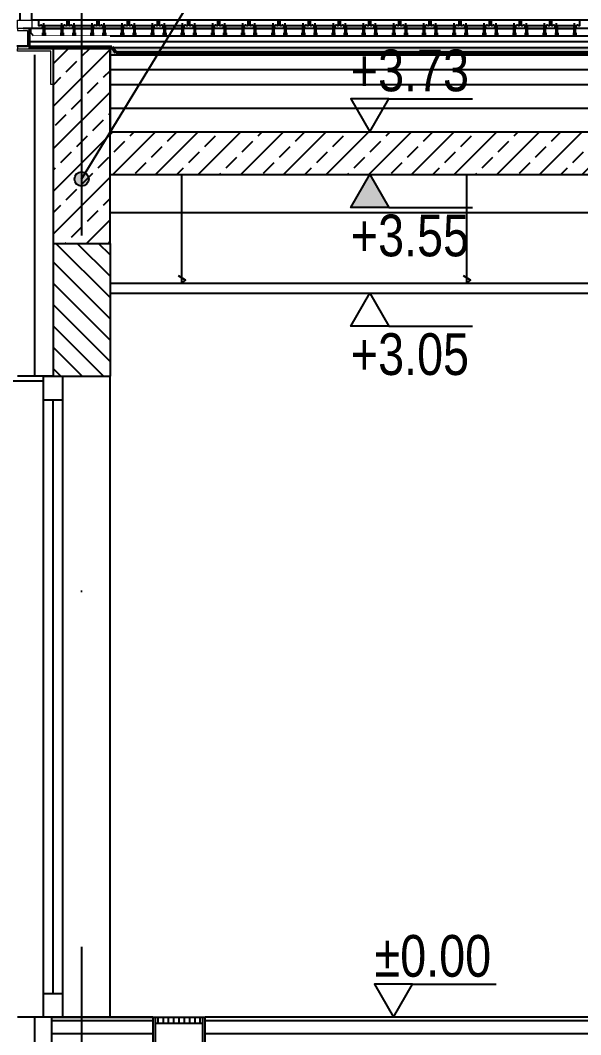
# Model space of a CAD drawing. Header units: millimetres. Extents: x -135140 to 267856, y -70704 to 149933.
# Drawn here: x -38635 to -36275, y 92163 to 96437 of the extents above; entities that cross this region are included whole.
import ezdxf

# ---------------------------------------------------------------- set-up
doc = ezdxf.new("R2010")
doc.units = ezdxf.units.MM
doc.header["$LTSCALE"] = 99.9
for name, pattern in [('0707_PB_080619_gn_xref$0$ACAD_ISO10W100', [18, 12, -3, 0, -3]), ('ACAD_ISO03W100', [30, 12, -18]), ('ACAD_ISO10W100', [18, 12, -3, 0, -3]), ('AUDIT_D_080509132939-0', [0])]:
    doc.linetypes.add(name, pattern=pattern)
for name, color, linetype in [('+48_CIENKIE', 253, 'Continuous'), ('+48_HACZE', 253, 'Continuous'), ('+48_IZOLACJE', 250, 'Continuous'), ('+48_KOTY', 250, 'Continuous'), ('+48_MEBLE', 251, 'Continuous'), ('+48_OPISY', 251, 'Continuous'), ('+48_OPISY T', 251, 'Continuous'), ('+48_OSIE', 8, 'Continuous'), ('+48_POSADZKA', 250, 'Continuous'), ('+48_SCIANY', 250, 'Continuous'), ('+48_STOLARKA OKNA', 250, 'Continuous'), ('+48_SUFITY_PODWIESZANE', 250, 'Continuous'), ('+48_WEŁNA', 252, 'Continuous'), ('+48_WIDOK', 250, 'Continuous'), ('+48_ŻELBET', 250, 'Continuous'), ('1_CIENKA', 252, 'Continuous')]:
    doc.layers.add(name, color=color, linetype=linetype)
doc.layers.add('m1-działowe', color=250, linetype='Continuous', lineweight=13)
doc.styles.add('WRP_ARIAL', font='ARIAL.TTF', dxfattribs={"width": 0.8})
doc.linetypes.add('BATTING', pattern='A,0.00254,-2.54,[134,ltypeshp.shx,S=2.54,R=0,X=-2.54,Y=0],-5.08,[134,ltypeshp.shx,S=2.54,R=180,X=2.54,Y=0],-2.54', length=10.16254)
doc.linetypes.add('ZIGZAG', pattern='A,0.00254,-5.08,[131,ltypeshp.shx,S=5.08,R=0,X=-5.08,Y=0],-10.16,[131,ltypeshp.shx,S=5.08,R=180,X=5.08,Y=0],-5.08', length=20.32254)
pattern_1 = [(225, (-740631.18, -76045.33), (89.802561, -89.802561), []), (225, (-740720.98, -76045.33), (89.802561, -89.802561), [63.5, -31.75])]

# ---------------------------------------------------------------- blocks, each defined once
blk = doc.blocks.new('koty')
at = {"layer": '+48_KOTY', "color": 3, "ltscale": 5}
blk.add_line((70403.15, 11224.99), (70423.15, 11224.99), dxfattribs=at)
blk.add_lwpolyline([(70398.6, 11217.11), (70403.15, 11224.99), (70394.05, 11224.99)], close=True, dxfattribs=at)
at = {"layer": '+48_KOTY', "color": 3, "style": 'WRP_ARIAL', "width": 0.8}
blk.add_attdef('POZIOM', (70403.19, 11226.78), '', height=10, dxfattribs=at)

msp = doc.modelspace()

# ---------------------------------------------------------------- hatches: boundary and pattern name
at = {"layer": '+48_HACZE', "linetype": 'AUDIT_D_080509132939-0'}
h = msp.add_hatch(dxfattribs=at)
h.set_pattern_fill('ANSI33', color=256, scale=20, angle=180, style=0)
h.set_pattern_definition(pattern_1)
h.paths.add_polyline_path([(-38256.3, 96317.4), (-38496.3, 96317.4), (-38496.3, 95497.4), (-38256.3, 95497.4)])
at = {"layer": '+48_HACZE', "ltscale": 0.1}
h = msp.add_hatch(dxfattribs=at)
h.set_pattern_fill('AR-SAND', color=256, scale=0.5, style=0)
h.set_pattern_definition([(37.5, (-740631.178, -76045.325), (-0.80001565, 24.47066187), [0, -19.304, 0, -21.59, 0, -20.6375]), (7.5, (-740631.178, -76045.325), (22.4761642, 35.841255), [0, -10.414, 0, -17.399, 0, -6.6675]), (327.5, (-740646.8, -76045.325), (39.5496185, 0.07185923), [0, -6.35, 0, -22.86, 0, -29.845]), (317.5, (-740646.8, -76045.325), (38.1778226, 11.1464662), [0, -3.175, 0, -14.986, 0, -17.145])])
h.paths.add_polyline_path([(-38256.3, 96292.4), (-28096.3, 96292.4), (-28096.3, 96322.4), (-38256.3, 96322.4)])
at = {"layer": '+48_HACZE', "linetype": 'AUDIT_D_080509132939-0'}
h = msp.add_hatch(dxfattribs=at)
h.set_pattern_fill('ANSI33', color=256, scale=20, angle=180, style=0)
h.set_pattern_definition(pattern_1)
h.paths.add_polyline_path([(-38256.3, 95967.4), (-28096.3, 95967.4), (-28096.3, 95787.4), (-38256.3, 95787.4)])
at = {"layer": '+48_HACZE'}
h = msp.add_hatch(dxfattribs=at)
h.set_pattern_fill('ANSI31', color=256, scale=20, angle=90, style=0)
h.set_pattern_definition([(135, (-740631.18, -76045.325), (-44.9012806, -44.9012806), [])])
h.paths.add_polyline_path([(-38496.3, 94937.4), (-38376.3, 94937.4), (-38376.3, 95497.4), (-38496.3, 95497.4)])
h.paths.add_polyline_path([(-38376.3, 94937.4), (-38256.3, 94937.4), (-38256.3, 95497.4), (-38376.3, 95497.4)])
at = {"layer": '+48_KOTY'}
msp.add_hatch(color=256, dxfattribs=at).paths.add_polyline_path([(-37082.9, 95648.7), (-37243.1, 95648.7), (-37163, 95787.4)])
at = {"layer": '+48_OPISY T'}
h = msp.add_hatch(color=256, dxfattribs=at)
edge = h.paths.add_edge_path()
edge.add_arc((-38376.3, 95768.6), 30, 0, 360)
at = {"layer": '1_CIENKA', "lineweight": -3}
h = msp.add_hatch(dxfattribs=at)
h.set_pattern_fill('ANSI31', color=256, scale=7, angle=45, style=0)
h.set_pattern_definition([(90, (-740631.178, 5901.465), (-22.225, 2e-15), [])])
h.paths.add_polyline_path([(-37866.3, 92237.4), (-38066.3, 92237.4), (-38066.3, 92212.4), (-37866.3, 92212.4)])

# ---------------------------------------------------------------- linework, layer by layer
at = {"layer": '+48_CIENKIE'}
for points in [[(-37956.3, 95787.4), (-37956.3, 95329.9), (-37956.3, 95329.9)], [(-36756.3, 95787.4), (-36756.3, 95329.9), (-36756.3, 95329.9)], [(-37956.3, 95329.9), (-37938.8, 95342.7), (-37968.8, 95361.4)], [(-36756.3, 95329.9), (-36738.8, 95342.7), (-36768.8, 95361.4)]]:
    msp.add_lwpolyline(points, dxfattribs=at)
at = {"layer": '+48_IZOLACJE', "linetype": 'ACAD_ISO03W100', "ltscale": 0.2, "const_width": 6}
msp.add_lwpolyline([(-38593.3, 96402.4), (-38593.3, 96317.4)], dxfattribs=at)
at = {"layer": '+48_IZOLACJE'}
for points in [[(-38578.6, 96372.4), (-38590.3, 96384.1), (-38590.3, 96402.4)], [(-38604.3, 96328.4), (-38649.3, 96328.4)]]:
    msp.add_lwpolyline(points, dxfattribs=at)
at = {"layer": '+48_IZOLACJE', "linetype": 'ACAD_ISO03W100', "ltscale": 0.1, "const_width": 2}
for points in [[(-38578, 96373.9), (-38588.8, 96384.8), (-38588.8, 96402.4)], [(-27931, 96373.9), (-38578, 96373.9)]]:
    msp.add_lwpolyline(points, dxfattribs=at)
at = {"layer": '+48_IZOLACJE', "linetype": 'ACAD_ISO03W100', "ltscale": 0.5}
for points, const_width in [([(-38604.3, 96326.9), (-38647.8, 96326.9)], 3), ([(-38596.3, 96324.9), (-38248.8, 96324.9)], 15), ([(-38231.3, 96299.9), (-38248.8, 96324.9)], 15), ([(-38231.3, 96299.9), (-28111.3, 96299.9)], 15)]:
    msp.add_lwpolyline(points, dxfattribs=dict(at, const_width=const_width))
at = {"layer": '+48_KOTY'}
msp.add_lwpolyline([(-37082.9, 95648.7), (-37243.1, 95648.7), (-37163, 95787.4), (-37082.9, 95648.7)], dxfattribs=at)
at = {"layer": '+48_MEBLE'}
for p, q in [((-27936.3, 96437.4), (-38586.3, 96437.4)), ((-38256.3, 95627.4), (-33896.3, 95627.4))]:
    msp.add_line(p, q, dxfattribs=at)
msp.add_lwpolyline([(-38256.3, 92237.4), (-38256.3, 94937.4)], dxfattribs=at)
at = {"layer": '+48_OPISY'}
msp.add_lwpolyline([(-38376.3, 95768.6), (-37286.7, 97557.6)], dxfattribs=at)
at = {"layer": '+48_OPISY T'}
msp.add_circle((-38376.3, 95768.6), 30, dxfattribs=at)
at = {"layer": '+48_OSIE', "linetype": 'ACAD_ISO10W100', "ltscale": 5}
msp.add_line((-38376.3, 101525.2), (-38376.3, 87149.8), dxfattribs=at)
at = {"layer": '+48_POSADZKA'}
for p, q in [((-38076.3, 92237.4), (-38501.3, 92237.4)), ((-33896.3, 92237.4), (-37856.3, 92237.4))]:
    msp.add_line(p, q, dxfattribs=at)
at = {"layer": '+48_SCIANY'}
msp.add_line((-36839.5, 96295.4), (-36839.5, 96292.4), dxfattribs=at)
at = {"layer": '+48_SCIANY', "ltscale": 0.15}
for points in [[(-38256.3, 96317.4), (-38256.3, 95967.4), (-28096.3, 95967.4), (-28096.3, 96307.4)], [(-38496.3, 95497.4), (-38496.3, 94937.4)], [(-38256.3, 95497.4), (-38256.3, 94937.4)], [(-38496.3, 94937.4), (-38256.3, 94937.4)], [(-38501.3, 92117.4), (-38501.3, 92237.4)]]:
    msp.add_lwpolyline(points, dxfattribs=at)
at = {"layer": '+48_STOLARKA OKNA'}
for points in [[(-38456.3, 94937.4), (-38456.3, 92237.4), (-38536.3, 92237.4), (-38536.3, 94937.4)], [(-38456.3, 94937.4), (-38456.3, 94837.4), (-38536.3, 94837.4), (-38536.3, 94937.4)], [(-38456.3, 92337.4), (-38456.3, 92237.4), (-38536.3, 92237.4), (-38536.3, 92337.4)]]:
    msp.add_lwpolyline(points, close=True, dxfattribs=at)
msp.add_lwpolyline([(-38496.3, 92337.4), (-38496.3, 94837.4)], dxfattribs=at)
at = {"layer": '+48_SUFITY_PODWIESZANE', "ltscale": 3}
for p, q in [((-38256.3, 95329.9), (-33896.3, 95329.9)), ((-38256.3, 95287.4), (-33896.3, 95287.4))]:
    msp.add_line(p, q, dxfattribs=at)
at = {"layer": '+48_WEŁNA', "linetype": 'BATTING', "ltscale": 0.7}
for p, q in [((-38573.8, 94937.4), (-38573.8, 96292.4)), ((-38573.8, 91817.4), (-38573.8, 92237.4))]:
    msp.add_line(p, q, dxfattribs=at)
at = {"layer": '+48_WEŁNA', "linetype": 'BATTING', "ltscale": 0.6}
msp.add_line((-38250.3, 96229.9), (-28098.8, 96229.9), dxfattribs=at)
at = {"layer": '+48_WEŁNA', "linetype": 'BATTING', "ltscale": 0.9}
msp.add_line((-38250.3, 96067.4), (-28101.3, 96067.4), dxfattribs=at)
at = {"layer": '+48_WEŁNA', "linetype": 'ZIGZAG', "ltscale": 0.48}
msp.add_lwpolyline([(-38596.3, 96347.4), (-27870.3, 96347.4)], dxfattribs=at)
at = {"layer": '+48_WIDOK', "ltscale": 3}
for p, q in [((-38596.3, 96317.4), (-38596.3, 96402.4)), ((-38256.3, 96292.4), (-28096.3, 96292.4)), ((-38250.3, 96167.4), (-28101.3, 96167.4))]:
    msp.add_line(p, q, dxfattribs=at)
at = {"layer": '+48_WIDOK'}
for p, q in [((-38501.3, 92237.4), (-38076.3, 92237.4)), ((-38076.3, 92222.4), (-38501.3, 92222.4)), ((-33896.3, 92222.4), (-37856.3, 92222.4)), ((-38076.3, 92167.4), (-38501.3, 92167.4)), ((-33896.3, 92167.4), (-37856.3, 92167.4))]:
    msp.add_line(p, q, dxfattribs=at)
for points in [[(-38586.3, 96437.4), (-38586.3, 97212.4), (-38636.3, 97212.4), (-38636.3, 96437.4)], [(-38496.3, 94937.4), (-38646.3, 94937.4)], [(-38536.3, 94917.4), (-38666.3, 94917.4)], [(-38496.3, 92237.4), (-38646.3, 92237.4)], [(-38076.3, 92237.4), (-38076.3, 91627.4), (-37856.3, 91627.4), (-37856.3, 92237.4)]]:
    msp.add_lwpolyline(points, dxfattribs=at)
at = {"layer": '+48_WIDOK', "ltscale": 3}
for points in [[(-38256.3, 96372.4), (-28096.3, 96372.4)], [(-38596.3, 96322.4), (-27864.3, 96322.4)]]:
    msp.add_lwpolyline(points, dxfattribs=at)
at = {"layer": '+48_ŻELBET', "ltscale": 0.3}
for p, q in [((-38256.3, 95967.4), (-28096.3, 95967.4)), ((-38256.3, 95787.4), (-28096.3, 95787.4))]:
    msp.add_line(p, q, dxfattribs=at)
msp.add_lwpolyline([(-38256.3, 96317.4), (-38496.3, 96317.4), (-38496.3, 95497.4), (-38256.3, 95497.4)], close=True, dxfattribs=at)
at = {"layer": '1_CIENKA', "linetype": '0707_PB_080619_gn_xref$0$ACAD_ISO10W100', "lineweight": -3, "ltscale": 0.1}
for p, q in [((-38535.3, 96372.4), (-38535.3, 96425.9)), ((-38459.3, 96372.4), (-38459.3, 96425.9)), ((-38408.3, 96372.4), (-38408.3, 96425.9)), ((-38332.3, 96372.4), (-38332.3, 96425.9)), ((-38281.3, 96372.4), (-38281.3, 96425.9)), ((-38205.3, 96372.4), (-38205.3, 96425.9)), ((-38154.3, 96372.4), (-38154.3, 96425.9)), ((-38078.3, 96372.4), (-38078.3, 96425.9)), ((-38027.3, 96372.4), (-38027.3, 96425.9)), ((-37951.3, 96372.4), (-37951.3, 96425.9)), ((-37900.3, 96372.4), (-37900.3, 96425.9)), ((-37824.3, 96372.4), (-37824.3, 96425.9)), ((-37773.3, 96372.4), (-37773.3, 96425.9)), ((-37697.3, 96372.4), (-37697.3, 96425.9)), ((-37646.3, 96372.4), (-37646.3, 96425.9)), ((-37570.3, 96372.4), (-37570.3, 96425.9)), ((-37519.3, 96372.4), (-37519.3, 96425.9)), ((-37443.3, 96372.4), (-37443.3, 96425.9)), ((-37392.3, 96372.4), (-37392.3, 96425.9)), ((-37316.3, 96372.4), (-37316.3, 96425.9)), ((-37265.3, 96372.4), (-37265.3, 96425.9)), ((-37189.3, 96372.4), (-37189.3, 96425.9)), ((-37138.3, 96372.4), (-37138.3, 96425.9)), ((-37062.3, 96372.4), (-37062.3, 96425.9)), ((-37011.3, 96372.4), (-37011.3, 96425.9)), ((-36935.3, 96372.4), (-36935.3, 96425.9)), ((-36884.3, 96372.4), (-36884.3, 96425.9)), ((-36808.3, 96372.4), (-36808.3, 96425.9)), ((-36757.3, 96372.4), (-36757.3, 96425.9)), ((-36681.3, 96372.4), (-36681.3, 96425.9)), ((-36630.3, 96372.4), (-36630.3, 96425.9)), ((-36554.3, 96372.4), (-36554.3, 96425.9)), ((-36503.3, 96372.4), (-36503.3, 96425.9)), ((-36427.3, 96372.4), (-36427.3, 96425.9)), ((-36376.3, 96372.4), (-36376.3, 96425.9)), ((-36300.3, 96372.4), (-36300.3, 96425.9))]:
    msp.add_line(p, q, dxfattribs=at)
at = {"layer": '1_CIENKA', "lineweight": -3}
for p, q in [((-27911.8, 96402.4), (-38621.8, 96402.4)), ((-38540.8, 96402.4), (-38453.8, 96402.4)), ((-38540.5, 96384.2), (-38530.2, 96384.2)), ((-38540.5, 96384.2), (-38540.5, 96372.4)), ((-38538.1, 96415.4), (-38538.1, 96384.2)), ((-38532.6, 96415.4), (-38532.6, 96384.2)), ((-38530.2, 96384.2), (-38530.2, 96372.4)), ((-38464.5, 96384.2), (-38464.5, 96372.4)), ((-38454.2, 96384.2), (-38464.5, 96384.2)), ((-38462.1, 96415.4), (-38462.1, 96384.2)), ((-38456.6, 96415.4), (-38456.6, 96384.2)), ((-38454.2, 96384.2), (-38454.2, 96372.4)), ((-38413.8, 96402.4), (-38326.8, 96402.4)), ((-38413.5, 96384.2), (-38403.2, 96384.2)), ((-38413.5, 96384.2), (-38413.5, 96372.4)), ((-38411.1, 96415.4), (-38411.1, 96384.2)), ((-38405.6, 96415.4), (-38405.6, 96384.2)), ((-38403.2, 96384.2), (-38403.2, 96372.4)), ((-38337.5, 96384.2), (-38337.5, 96372.4)), ((-38327.2, 96384.2), (-38337.5, 96384.2)), ((-38335.1, 96415.4), (-38335.1, 96384.2)), ((-38329.6, 96415.4), (-38329.6, 96384.2)), ((-38327.2, 96384.2), (-38327.2, 96372.4)), ((-38286.8, 96402.4), (-38199.8, 96402.4)), ((-38286.5, 96384.2), (-38276.2, 96384.2)), ((-38286.5, 96384.2), (-38286.5, 96372.4)), ((-38284.1, 96415.4), (-38284.1, 96384.2)), ((-38278.6, 96415.4), (-38278.6, 96384.2)), ((-38276.2, 96384.2), (-38276.2, 96372.4)), ((-38210.5, 96384.2), (-38210.5, 96372.4)), ((-38200.2, 96384.2), (-38210.5, 96384.2)), ((-38208.1, 96415.4), (-38208.1, 96384.2)), ((-38202.6, 96415.4), (-38202.6, 96384.2)), ((-38200.2, 96384.2), (-38200.2, 96372.4)), ((-38159.8, 96402.4), (-38072.8, 96402.4)), ((-38159.5, 96384.2), (-38149.2, 96384.2)), ((-38159.5, 96384.2), (-38159.5, 96372.4)), ((-38157.1, 96415.4), (-38157.1, 96384.2)), ((-38151.6, 96415.4), (-38151.6, 96384.2)), ((-38149.2, 96384.2), (-38149.2, 96372.4)), ((-38083.5, 96384.2), (-38083.5, 96372.4)), ((-38073.2, 96384.2), (-38083.5, 96384.2)), ((-38081.1, 96415.4), (-38081.1, 96384.2)), ((-38075.6, 96415.4), (-38075.6, 96384.2)), ((-38073.2, 96384.2), (-38073.2, 96372.4)), ((-38032.8, 96402.4), (-37945.8, 96402.4)), ((-38032.5, 96384.2), (-38022.2, 96384.2)), ((-38032.5, 96384.2), (-38032.5, 96372.4)), ((-38030.1, 96415.4), (-38030.1, 96384.2)), ((-38024.6, 96415.4), (-38024.6, 96384.2)), ((-38022.2, 96384.2), (-38022.2, 96372.4)), ((-37956.5, 96384.2), (-37956.5, 96372.4)), ((-37946.2, 96384.2), (-37956.5, 96384.2)), ((-37954.1, 96415.4), (-37954.1, 96384.2)), ((-37948.6, 96415.4), (-37948.6, 96384.2)), ((-37946.2, 96384.2), (-37946.2, 96372.4)), ((-37905.8, 96402.4), (-37818.8, 96402.4)), ((-37905.5, 96384.2), (-37895.2, 96384.2)), ((-37905.5, 96384.2), (-37905.5, 96372.4)), ((-37903.1, 96415.4), (-37903.1, 96384.2)), ((-37897.6, 96415.4), (-37897.6, 96384.2)), ((-37895.2, 96384.2), (-37895.2, 96372.4)), ((-37829.5, 96384.2), (-37829.5, 96372.4)), ((-37819.2, 96384.2), (-37829.5, 96384.2)), ((-37827.1, 96415.4), (-37827.1, 96384.2)), ((-37821.6, 96415.4), (-37821.6, 96384.2)), ((-37819.2, 96384.2), (-37819.2, 96372.4)), ((-37778.8, 96402.4), (-37691.8, 96402.4)), ((-37778.5, 96384.2), (-37768.2, 96384.2)), ((-37778.5, 96384.2), (-37778.5, 96372.4)), ((-37776.1, 96415.4), (-37776.1, 96384.2)), ((-37770.6, 96415.4), (-37770.6, 96384.2)), ((-37768.2, 96384.2), (-37768.2, 96372.4)), ((-37702.5, 96384.2), (-37702.5, 96372.4)), ((-37692.2, 96384.2), (-37702.5, 96384.2)), ((-37700.1, 96415.4), (-37700.1, 96384.2)), ((-37694.6, 96415.4), (-37694.6, 96384.2)), ((-37692.2, 96384.2), (-37692.2, 96372.4)), ((-37651.8, 96402.4), (-37564.8, 96402.4)), ((-37651.5, 96384.2), (-37641.2, 96384.2)), ((-37651.5, 96384.2), (-37651.5, 96372.4)), ((-37649.1, 96415.4), (-37649.1, 96384.2)), ((-37643.6, 96415.4), (-37643.6, 96384.2)), ((-37641.2, 96384.2), (-37641.2, 96372.4)), ((-37575.5, 96384.2), (-37575.5, 96372.4)), ((-37565.2, 96384.2), (-37575.5, 96384.2)), ((-37573.1, 96415.4), (-37573.1, 96384.2)), ((-37567.6, 96415.4), (-37567.6, 96384.2)), ((-37565.2, 96384.2), (-37565.2, 96372.4)), ((-37524.8, 96402.4), (-37437.8, 96402.4)), ((-37524.5, 96384.2), (-37514.2, 96384.2)), ((-37524.5, 96384.2), (-37524.5, 96372.4)), ((-37522.1, 96415.4), (-37522.1, 96384.2)), ((-37516.6, 96415.4), (-37516.6, 96384.2)), ((-37514.2, 96384.2), (-37514.2, 96372.4)), ((-37448.5, 96384.2), (-37448.5, 96372.4)), ((-37438.2, 96384.2), (-37448.5, 96384.2)), ((-37446.1, 96415.4), (-37446.1, 96384.2)), ((-37440.6, 96415.4), (-37440.6, 96384.2)), ((-37438.2, 96384.2), (-37438.2, 96372.4)), ((-37397.8, 96402.4), (-37310.8, 96402.4)), ((-37397.5, 96384.2), (-37387.2, 96384.2)), ((-37397.5, 96384.2), (-37397.5, 96372.4)), ((-37395.1, 96415.4), (-37395.1, 96384.2)), ((-37389.6, 96415.4), (-37389.6, 96384.2)), ((-37387.2, 96384.2), (-37387.2, 96372.4)), ((-37321.5, 96384.2), (-37321.5, 96372.4)), ((-37311.2, 96384.2), (-37321.5, 96384.2)), ((-37319.1, 96415.4), (-37319.1, 96384.2)), ((-37313.6, 96415.4), (-37313.6, 96384.2)), ((-37311.2, 96384.2), (-37311.2, 96372.4)), ((-37270.8, 96402.4), (-37183.8, 96402.4)), ((-37270.5, 96384.2), (-37260.2, 96384.2)), ((-37270.5, 96384.2), (-37270.5, 96372.4)), ((-37268.1, 96415.4), (-37268.1, 96384.2)), ((-37262.6, 96415.4), (-37262.6, 96384.2)), ((-37260.2, 96384.2), (-37260.2, 96372.4)), ((-37194.5, 96384.2), (-37194.5, 96372.4)), ((-37184.2, 96384.2), (-37194.5, 96384.2)), ((-37192.1, 96415.4), (-37192.1, 96384.2)), ((-37186.6, 96415.4), (-37186.6, 96384.2)), ((-37184.2, 96384.2), (-37184.2, 96372.4)), ((-37143.8, 96402.4), (-37056.8, 96402.4)), ((-37143.5, 96384.2), (-37133.2, 96384.2)), ((-37143.5, 96384.2), (-37143.5, 96372.4)), ((-37141.1, 96415.4), (-37141.1, 96384.2)), ((-37135.6, 96415.4), (-37135.6, 96384.2)), ((-37133.2, 96384.2), (-37133.2, 96372.4)), ((-37067.5, 96384.2), (-37067.5, 96372.4)), ((-37057.2, 96384.2), (-37067.5, 96384.2)), ((-37065.1, 96415.4), (-37065.1, 96384.2)), ((-37059.6, 96415.4), (-37059.6, 96384.2)), ((-37057.2, 96384.2), (-37057.2, 96372.4)), ((-37016.8, 96402.4), (-36929.8, 96402.4)), ((-37016.5, 96384.2), (-37006.2, 96384.2)), ((-37016.5, 96384.2), (-37016.5, 96372.4)), ((-37014.1, 96415.4), (-37014.1, 96384.2)), ((-37008.6, 96415.4), (-37008.6, 96384.2)), ((-37006.2, 96384.2), (-37006.2, 96372.4)), ((-36940.5, 96384.2), (-36940.5, 96372.4)), ((-36930.2, 96384.2), (-36940.5, 96384.2)), ((-36938.1, 96415.4), (-36938.1, 96384.2)), ((-36932.6, 96415.4), (-36932.6, 96384.2)), ((-36930.2, 96384.2), (-36930.2, 96372.4)), ((-36889.8, 96402.4), (-36802.8, 96402.4)), ((-36889.5, 96384.2), (-36879.2, 96384.2)), ((-36889.5, 96384.2), (-36889.5, 96372.4)), ((-36887.1, 96415.4), (-36887.1, 96384.2)), ((-36881.6, 96415.4), (-36881.6, 96384.2)), ((-36879.2, 96384.2), (-36879.2, 96372.4)), ((-36813.5, 96384.2), (-36813.5, 96372.4)), ((-36803.2, 96384.2), (-36813.5, 96384.2)), ((-36811.1, 96415.4), (-36811.1, 96384.2)), ((-36805.6, 96415.4), (-36805.6, 96384.2)), ((-36803.2, 96384.2), (-36803.2, 96372.4)), ((-36762.8, 96402.4), (-36675.8, 96402.4)), ((-36762.5, 96384.2), (-36752.2, 96384.2)), ((-36762.5, 96384.2), (-36762.5, 96372.4)), ((-36760.1, 96415.4), (-36760.1, 96384.2)), ((-36754.6, 96415.4), (-36754.6, 96384.2)), ((-36752.2, 96384.2), (-36752.2, 96372.4)), ((-36686.5, 96384.2), (-36686.5, 96372.4)), ((-36676.2, 96384.2), (-36686.5, 96384.2)), ((-36684.1, 96415.4), (-36684.1, 96384.2)), ((-36678.6, 96415.4), (-36678.6, 96384.2)), ((-36676.2, 96384.2), (-36676.2, 96372.4)), ((-36635.8, 96402.4), (-36548.8, 96402.4)), ((-36635.5, 96384.2), (-36625.2, 96384.2)), ((-36635.5, 96384.2), (-36635.5, 96372.4)), ((-36633.1, 96415.4), (-36633.1, 96384.2)), ((-36627.6, 96415.4), (-36627.6, 96384.2)), ((-36625.2, 96384.2), (-36625.2, 96372.4)), ((-36559.5, 96384.2), (-36559.5, 96372.4)), ((-36549.2, 96384.2), (-36559.5, 96384.2)), ((-36557.1, 96415.4), (-36557.1, 96384.2)), ((-36551.6, 96415.4), (-36551.6, 96384.2)), ((-36549.2, 96384.2), (-36549.2, 96372.4)), ((-36508.8, 96402.4), (-36421.8, 96402.4)), ((-36508.5, 96384.2), (-36498.2, 96384.2)), ((-36508.5, 96384.2), (-36508.5, 96372.4)), ((-36506.1, 96415.4), (-36506.1, 96384.2)), ((-36500.6, 96415.4), (-36500.6, 96384.2)), ((-36498.2, 96384.2), (-36498.2, 96372.4)), ((-36432.5, 96384.2), (-36432.5, 96372.4)), ((-36422.2, 96384.2), (-36432.5, 96384.2)), ((-36430.1, 96415.4), (-36430.1, 96384.2)), ((-36424.6, 96415.4), (-36424.6, 96384.2)), ((-36422.2, 96384.2), (-36422.2, 96372.4)), ((-36381.8, 96402.4), (-36294.8, 96402.4)), ((-36381.5, 96384.2), (-36371.2, 96384.2)), ((-36381.5, 96384.2), (-36381.5, 96372.4)), ((-36379.1, 96415.4), (-36379.1, 96384.2)), ((-36373.6, 96415.4), (-36373.6, 96384.2)), ((-36371.2, 96384.2), (-36371.2, 96372.4)), ((-36305.5, 96384.2), (-36305.5, 96372.4)), ((-36295.2, 96384.2), (-36305.5, 96384.2)), ((-36303.1, 96415.4), (-36303.1, 96384.2)), ((-36297.6, 96415.4), (-36297.6, 96384.2)), ((-36295.2, 96384.2), (-36295.2, 96372.4)), ((-38076.3, 92237.4), (-37856.3, 92237.4)), ((-38066.3, 92212.4), (-37866.3, 92212.4))]:
    msp.add_line(p, q, dxfattribs=at)
for points in [[(-38541.8, 96415.4), (-38452.8, 96415.4, -0.536675), (-38442.8, 96415.4), (-38437.3, 96415.4), (-38437.3, 96436.4, 0.414214), (-38438.3, 96437.4), (-38556.3, 96437.4, 0.414083), (-38557.3, 96436.4), (-38557.3, 96415.4), (-38551.8, 96415.4, -0.536675)], [(-38414.8, 96415.4), (-38325.8, 96415.4, -0.536675), (-38315.8, 96415.4), (-38310.3, 96415.4), (-38310.3, 96436.4, 0.414214), (-38311.3, 96437.4), (-38429.3, 96437.4, 0.414083), (-38430.3, 96436.4), (-38430.3, 96415.4), (-38424.8, 96415.4, -0.536675)], [(-38287.8, 96415.4), (-38198.8, 96415.4, -0.536675), (-38188.8, 96415.4), (-38183.3, 96415.4), (-38183.3, 96436.4, 0.414214), (-38184.3, 96437.4), (-38302.3, 96437.4, 0.414083), (-38303.3, 96436.4), (-38303.3, 96415.4), (-38297.8, 96415.4, -0.536675)], [(-38160.8, 96415.4), (-38071.8, 96415.4, -0.536675), (-38061.8, 96415.4), (-38056.3, 96415.4), (-38056.3, 96436.4, 0.414214), (-38057.3, 96437.4), (-38175.3, 96437.4, 0.414083), (-38176.3, 96436.4), (-38176.3, 96415.4), (-38170.8, 96415.4, -0.536675)], [(-38033.8, 96415.4), (-37944.8, 96415.4, -0.536675), (-37934.8, 96415.4), (-37929.3, 96415.4), (-37929.3, 96436.4, 0.414214), (-37930.3, 96437.4), (-38048.3, 96437.4, 0.414083), (-38049.3, 96436.4), (-38049.3, 96415.4), (-38043.8, 96415.4, -0.536675)], [(-37906.8, 96415.4), (-37817.8, 96415.4, -0.536675), (-37807.8, 96415.4), (-37802.3, 96415.4), (-37802.3, 96436.4, 0.414214), (-37803.3, 96437.4), (-37921.3, 96437.4, 0.414083), (-37922.3, 96436.4), (-37922.3, 96415.4), (-37916.8, 96415.4, -0.536675)], [(-37779.8, 96415.4), (-37690.8, 96415.4, -0.536675), (-37680.8, 96415.4), (-37675.3, 96415.4), (-37675.3, 96436.4, 0.414214), (-37676.3, 96437.4), (-37794.3, 96437.4, 0.414083), (-37795.3, 96436.4), (-37795.3, 96415.4), (-37789.8, 96415.4, -0.536675)], [(-37652.8, 96415.4), (-37563.8, 96415.4, -0.536675), (-37553.8, 96415.4), (-37548.3, 96415.4), (-37548.3, 96436.4, 0.414214), (-37549.3, 96437.4), (-37667.3, 96437.4, 0.414083), (-37668.3, 96436.4), (-37668.3, 96415.4), (-37662.8, 96415.4, -0.536675)], [(-37525.8, 96415.4), (-37436.8, 96415.4, -0.536675), (-37426.8, 96415.4), (-37421.3, 96415.4), (-37421.3, 96436.4, 0.414214), (-37422.3, 96437.4), (-37540.3, 96437.4, 0.414083), (-37541.3, 96436.4), (-37541.3, 96415.4), (-37535.8, 96415.4, -0.536675)], [(-37398.8, 96415.4), (-37309.8, 96415.4, -0.536675), (-37299.8, 96415.4), (-37294.3, 96415.4), (-37294.3, 96436.4, 0.414214), (-37295.3, 96437.4), (-37413.3, 96437.4, 0.414083), (-37414.3, 96436.4), (-37414.3, 96415.4), (-37408.8, 96415.4, -0.536675)], [(-37271.8, 96415.4), (-37182.8, 96415.4, -0.536675), (-37172.8, 96415.4), (-37167.3, 96415.4), (-37167.3, 96436.4, 0.414214), (-37168.3, 96437.4), (-37286.3, 96437.4, 0.414083), (-37287.3, 96436.4), (-37287.3, 96415.4), (-37281.8, 96415.4, -0.536675)], [(-37144.8, 96415.4), (-37055.8, 96415.4, -0.536675), (-37045.8, 96415.4), (-37040.3, 96415.4), (-37040.3, 96436.4, 0.414214), (-37041.3, 96437.4), (-37159.3, 96437.4, 0.414083), (-37160.3, 96436.4), (-37160.3, 96415.4), (-37154.8, 96415.4, -0.536675)], [(-37017.8, 96415.4), (-36928.8, 96415.4, -0.536675), (-36918.8, 96415.4), (-36913.3, 96415.4), (-36913.3, 96436.4, 0.414214), (-36914.3, 96437.4), (-37032.3, 96437.4, 0.414083), (-37033.3, 96436.4), (-37033.3, 96415.4), (-37027.8, 96415.4, -0.536675)], [(-36890.8, 96415.4), (-36801.8, 96415.4, -0.536675), (-36791.8, 96415.4), (-36786.3, 96415.4), (-36786.3, 96436.4, 0.414214), (-36787.3, 96437.4), (-36905.3, 96437.4, 0.414083), (-36906.3, 96436.4), (-36906.3, 96415.4), (-36900.8, 96415.4, -0.536675)], [(-36763.8, 96415.4), (-36674.8, 96415.4, -0.536675), (-36664.8, 96415.4), (-36659.3, 96415.4), (-36659.3, 96436.4, 0.414214), (-36660.3, 96437.4), (-36778.3, 96437.4, 0.414083), (-36779.3, 96436.4), (-36779.3, 96415.4), (-36773.8, 96415.4, -0.536675)], [(-36636.8, 96415.4), (-36547.8, 96415.4, -0.536675), (-36537.8, 96415.4), (-36532.3, 96415.4), (-36532.3, 96436.4, 0.414214), (-36533.3, 96437.4), (-36651.3, 96437.4, 0.414083), (-36652.3, 96436.4), (-36652.3, 96415.4), (-36646.8, 96415.4, -0.536675)], [(-36509.8, 96415.4), (-36420.8, 96415.4, -0.536675), (-36410.8, 96415.4), (-36405.3, 96415.4), (-36405.3, 96436.4, 0.414214), (-36406.3, 96437.4), (-36524.3, 96437.4, 0.414083), (-36525.3, 96436.4), (-36525.3, 96415.4), (-36519.8, 96415.4, -0.536675)], [(-36382.8, 96415.4), (-36293.8, 96415.4, -0.536675), (-36283.8, 96415.4), (-36278.3, 96415.4), (-36278.3, 96436.4, 0.414214), (-36279.3, 96437.4), (-36397.3, 96437.4, 0.414083), (-36398.3, 96436.4), (-36398.3, 96415.4), (-36392.8, 96415.4, -0.536675)]]:
    msp.add_lwpolyline(points, format="xyb", close=True, dxfattribs=at)
for points in [[(-38453.8, 96415.4), (-38453.8, 96402.4), (-38540.8, 96402.4), (-38540.8, 96415.4)], [(-38326.8, 96415.4), (-38326.8, 96402.4), (-38413.8, 96402.4), (-38413.8, 96415.4)], [(-38199.8, 96415.4), (-38199.8, 96402.4), (-38286.8, 96402.4), (-38286.8, 96415.4)], [(-38072.8, 96415.4), (-38072.8, 96402.4), (-38159.8, 96402.4), (-38159.8, 96415.4)], [(-37945.8, 96415.4), (-37945.8, 96402.4), (-38032.8, 96402.4), (-38032.8, 96415.4)], [(-37818.8, 96415.4), (-37818.8, 96402.4), (-37905.8, 96402.4), (-37905.8, 96415.4)], [(-37691.8, 96415.4), (-37691.8, 96402.4), (-37778.8, 96402.4), (-37778.8, 96415.4)], [(-37564.8, 96415.4), (-37564.8, 96402.4), (-37651.8, 96402.4), (-37651.8, 96415.4)], [(-37437.8, 96415.4), (-37437.8, 96402.4), (-37524.8, 96402.4), (-37524.8, 96415.4)], [(-37310.8, 96415.4), (-37310.8, 96402.4), (-37397.8, 96402.4), (-37397.8, 96415.4)], [(-37183.8, 96415.4), (-37183.8, 96402.4), (-37270.8, 96402.4), (-37270.8, 96415.4)], [(-37056.8, 96415.4), (-37056.8, 96402.4), (-37143.8, 96402.4), (-37143.8, 96415.4)], [(-36929.8, 96415.4), (-36929.8, 96402.4), (-37016.8, 96402.4), (-37016.8, 96415.4)], [(-36802.8, 96415.4), (-36802.8, 96402.4), (-36889.8, 96402.4), (-36889.8, 96415.4)], [(-36675.8, 96415.4), (-36675.8, 96402.4), (-36762.8, 96402.4), (-36762.8, 96415.4)], [(-36548.8, 96415.4), (-36548.8, 96402.4), (-36635.8, 96402.4), (-36635.8, 96415.4)], [(-36421.8, 96415.4), (-36421.8, 96402.4), (-36508.8, 96402.4), (-36508.8, 96415.4)], [(-36294.8, 96415.4), (-36294.8, 96402.4), (-36381.8, 96402.4), (-36381.8, 96415.4)], [(-38066.3, 92237.4), (-38066.3, 91637.4), (-37866.3, 91637.4), (-37866.3, 92237.4)]]:
    msp.add_lwpolyline(points, dxfattribs=at)
at = {"layer": 'm1-działowe', "linetype": 'ByBlock'}
for points in [[(-38646.3, 96437.4), (-38586.3, 96437.4), (-38586.3, 96402.4), (-38646.3, 96402.4)], [(-38646.3, 96402.4), (-38646.3, 96394.4), (-38604.3, 96394.4), (-38604.3, 96325.4), (-38646.3, 96325.4), (-38646.3, 96317.4), (-38596.3, 96317.4), (-38596.3, 96402.4)], [(-38646.3, 96317.4), (-38496.3, 96317.4), (-38496.3, 96167.4), (-38506.3, 96167.4), (-38506.3, 96307.4), (-38646.3, 96307.4)]]:
    msp.add_lwpolyline(points, close=True, dxfattribs=at)

# ---------------------------------------------------------------- block references
at = {"layer": '+48_KOTY'}
ref = msp.add_blockref('koty', (-1276134.5, -101446.8), dxfattribs=dict(at, xscale=17.59937698941212, yscale=17.59937698948488, zscale=17.59937698949881))
ref.add_attrib('POZIOM', '+3.73', (-37242.7, 96138.3), dxfattribs={"color": 3, "height": 175.99, "style": 'WRP_ARIAL', "width": 0.8})
ref = msp.add_blockref('koty', (-1276134.5, 293201.6), dxfattribs=dict(at, xscale=-17.59937698941212, yscale=17.59937698948488, zscale=17.59937698949881, rotation=180))
ref.add_attrib('POZIOM', '+3.55', (-37242.7, 95442.9), dxfattribs={"color": 3, "height": 175.99, "style": 'WRP_ARIAL', "width": 0.8})
ref = msp.add_blockref('koty', (-1276134.5, 292701.6), dxfattribs=dict(at, xscale=-17.59937698941212, yscale=17.59937698948488, zscale=17.59937698949881, rotation=180))
ref.add_attrib('POZIOM', '+3.05', (-37242.7, 94942.9), dxfattribs={"color": 3, "height": 175.99, "style": 'WRP_ARIAL', "width": 0.8})
ref = msp.add_blockref('koty', (-1276034.5, -105176.8), dxfattribs=dict(at, xscale=17.59937698941212, yscale=17.59937698948488, zscale=17.59937698949881))
ref.add_attrib('POZIOM', '%%P0.00', (-37142.7, 92407.5), dxfattribs={"color": 3, "height": 175.99, "style": 'WRP_ARIAL', "width": 0.8})

doc.saveas('drawing.dxf')
